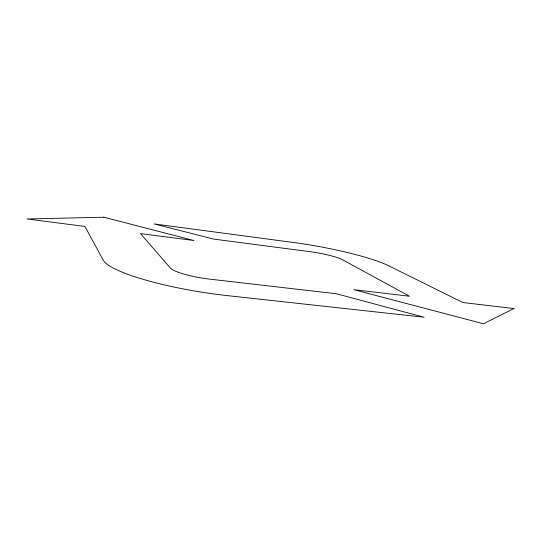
<?xml version="1.0" encoding="UTF-8"?>
<svg xmlns="http://www.w3.org/2000/svg" width="541" height="541" viewBox="0 0 541 541"><rect width="100%" height="100%" fill="white"/><g stroke="black" fill="none" stroke-linecap="round" stroke-linejoin="round"><path stroke-width="0.81" d="M513.95 308.553L483.492 323.775L353.8 289.678L409.537 296.245L342.372 259.673A25.819 3.618 10.6 0 0 310.236 251.707L213.763 239.108L154.104 223.92L294.466 242.632A77.721 10.935 10.6 0 1 388.282 265.597L462.866 302.534L513.95 308.553M103.865 217.225L27.05 218.963L84.93 226.436L103.257 260.16A100.288 18.144 9.3 0 0 226.835 295.548L424.09 317.242L336.346 293.749L210.233 279.197A33.238 5.978 9.3 0 1 170.429 268.079L140.504 233.611L193.921 240.508L103.865 217.225"/></g></svg>
